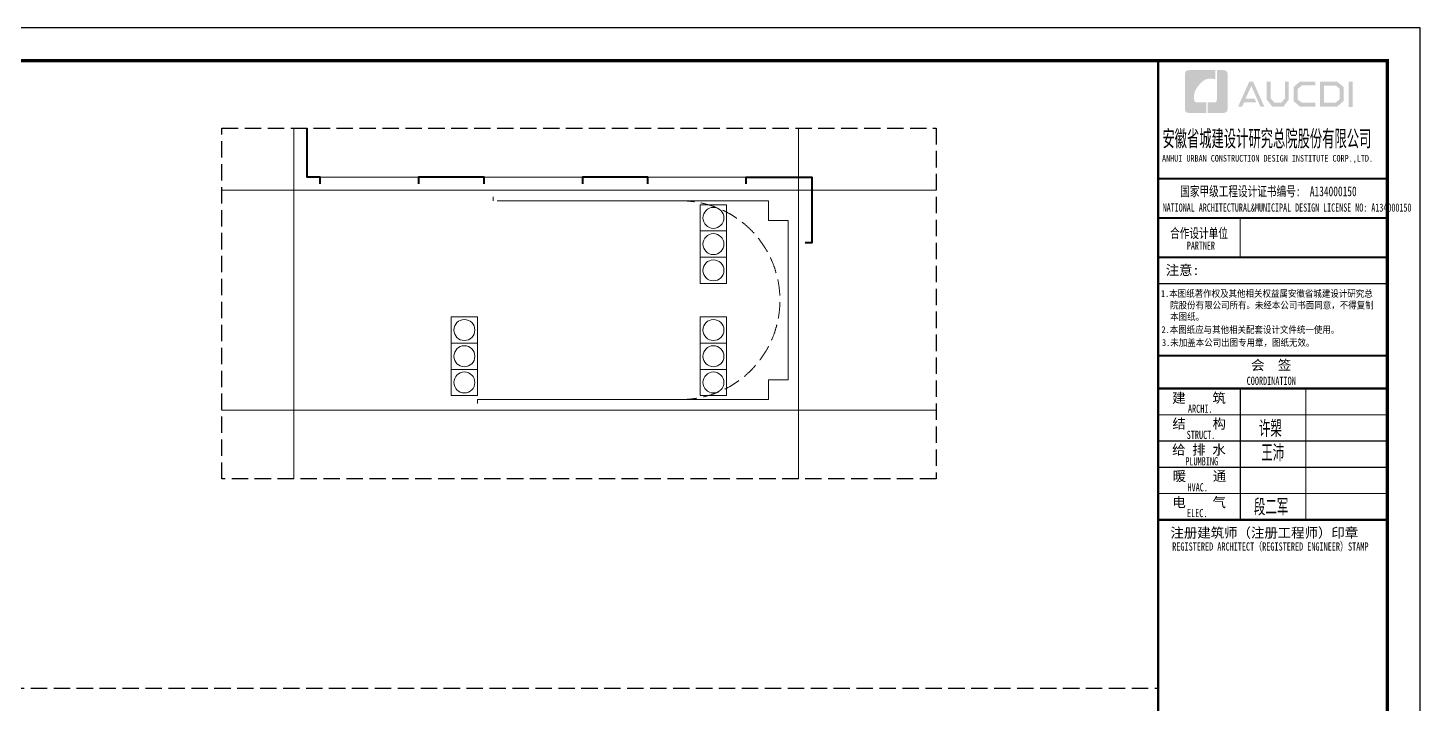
# Model space of a CAD drawing. Extents: x 1188826 to 1909461, y 608442 to 1651179.
# Drawn here: x 1299775 to 1321020, y 680349 to 690660 of the extents above; entities that cross this region are included whole.
import ezdxf

# ---------------------------------------------------------------- set-up
doc = ezdxf.new("R2010")
doc.units = 0
doc.header["$LTSCALE"] = 1000
doc.header["$MEASUREMENT"] = 0
for name, pattern in [('__DASH', [0.35, 0.25, -0.1]), ('ACAD_ISO10W100', [18.5, 12, -3, 0.5, -3]), ('DOTE', [2.42, 2, -0.2, 0.02, -0.2])]:
    doc.linetypes.add(name, pattern=pattern)
for name, color, linetype in [('A-LM-FX(分割线)', 251, 'Continuous'), ('图框', 140, 'Continuous'), ('图签文字', 147, 'Continuous')]:
    doc.layers.add(name, color=color, linetype=linetype)
for name, color, linetype, lineweight in [('DOTE', 19, 'DOTE', 9), ('STAIR', 2, 'Continuous', 18), ('WALL', 9, 'Continuous', 40), ('平面-看线', 45, 'Continuous', 15)]:
    doc.layers.add(name, color=color, linetype=linetype, lineweight=lineweight)
doc.styles.add('HT', font='simhei.ttf')
doc.styles.add('建筑图签-1', font='simhei.ttf', dxfattribs={"width": 0.7})
doc.styles.add('建筑图签-2', font='TXT.shx', dxfattribs={"width": 0.5, "bigfont": 'HZTXT.shx'})

# ---------------------------------------------------------------- blocks, each defined once
blk = doc.blocks.new('院标1')
h = blk.add_hatch(color=150)
h.dxf.hatch_style = 1
h.set_gradient(color1=(33, 113, 253), color2=(33, 113, 253), tint=1, name='INVCURVED')
edge = h.paths.add_edge_path()
edge.add_spline(control_points=[(116373, 648379), (116379, 648379), (116382, 648379), (116391, 648379), (116391, 648379), (116391, 648379), (116616, 648379), (116616, 648379), (116616, 648379), (116616, 648379), (116616, 648054), (116616, 648054), (116616, 648054), (116616, 648054), (116108, 648054), (116108, 648054), (116108, 648054), (116028, 648054), (115963, 648111), (115963, 648199), (115963, 648199), (115963, 648199), (115963, 649215), (115963, 649215), (115963, 649215), (115963, 649295), (116018, 649360), (116108, 649360), (116108, 649360), (116108, 649360), (116897, 649360), (116897, 649360), (116897, 649360), (116897, 649360), (116897, 649080), (116897, 649080), (116897, 649080), (116897, 649080), (116566, 649140), (116356, 648859), (116356, 648859), (116245, 648719), (116240, 648545), (116247, 648466), (116247, 648466), (116254, 648386), (116247, 648466), (116247, 648466), (116247, 648466), (116247, 648466), (116258, 648374), (116373, 648379)], knot_values=[0, 0, 0, 0, 0.071429, 0.071429, 0.071429, 0.107143, 0.142857, 0.142857, 0.142857, 0.178571, 0.214286, 0.214286, 0.214286, 0.25, 0.285714, 0.285714, 0.285714, 0.321429, 0.357143, 0.357143, 0.357143, 0.392857, 0.428571, 0.428571, 0.428571, 0.464286, 0.5, 0.5, 0.5, 0.535714, 0.571429, 0.571429, 0.571429, 0.607143, 0.642857, 0.642857, 0.642857, 0.678571, 0.714286, 0.714286, 0.714286, 0.75, 0.785714, 0.785714, 0.785714, 0.821429, 0.857143, 0.857143, 0.857143, 0.928571, 1, 1, 1, 1], degree=3, periodic=0)
h = blk.add_hatch(color=150)
h.dxf.hatch_style = 1
h.set_gradient(color1=(33, 113, 253), color2=(33, 113, 253), tint=1, name='INVCURVED')
edge = h.paths.add_edge_path()
edge.add_spline(control_points=[(117268, 649215), (117268, 649215), (117268, 648199), (117268, 648199), (117268, 648199), (117268, 648114), (117212, 648054), (117123, 648054), (117123, 648054), (117123, 648054), (116663, 648054), (116663, 648054), (116663, 648054), (116663, 648054), (116663, 648379), (116663, 648379), (116663, 648379), (116663, 648379), (116865, 648379), (116865, 648379), (116865, 648379), (116907, 648379), (116941, 648413), (116941, 648455), (116941, 648455), (116941, 648455), (116941, 649360), (116941, 649360), (116941, 649360), (116941, 649360), (117123, 649360), (117123, 649360), (117123, 649360), (117204, 649360), (117268, 649306), (117268, 649215)], knot_values=[0, 0, 0, 0, 0.1, 0.1, 0.1, 0.15, 0.2, 0.2, 0.2, 0.25, 0.3, 0.3, 0.3, 0.35, 0.4, 0.4, 0.4, 0.45, 0.5, 0.5, 0.5, 0.55, 0.6, 0.6, 0.6, 0.65, 0.7, 0.7, 0.7, 0.75, 0.8, 0.8, 0.8, 0.9, 1, 1, 1, 1], degree=3, periodic=0)
blk = doc.blocks.new('tq123')
at = {"layer": '图框'}
h = blk.add_hatch(color=256, dxfattribs=at)
h.paths.add_polyline_path([(-1187, 56758), (-1061, 56758), (-1061, 55988), (-1187, 55988)])
h.paths.add_polyline_path([(-1939, 56642), (-1939, 56116), (-1579, 56116), (-1455, 56223), (-1455, 56541), (-1575, 56642)], flags=16)
h.paths.add_polyline_path([(-2057, 56760), (-2057, 55998), (-1535, 55998), (-1337, 56168), (-1337, 56596), (-1532, 56760)])
h.paths.add_polyline_path([(-2200, 56764), (-2200, 56648), (-2607, 56648), (-2740, 56537), (-2740, 56218), (-2607, 56115), (-2198, 56115), (-2198, 55993), (-2662, 55993), (-2864, 56168), (-2864, 56596), (-2666, 56764)])
h.paths.add_polyline_path([(-3683, 56762), (-3563, 56762), (-3563, 56251), (-3449, 56120), (-3238, 56120), (-3124, 56251), (-3124, 56762), (-3010, 56762), (-3010, 56214), (-3174, 55997), (-3512, 55997), (-3683, 56216)])
h.paths.add_polyline_path([(-4215, 56760), (-4098, 56760), (-3756, 55996), (-3872, 55996), (-4153, 56630), (-4328, 56242), (-4057, 56242), (-3996, 56127), (-4377, 56127), (-4436, 55994), (-4559, 55994)])
for p, q in [((-6995, 53800), (5, 53800)), ((-6995, 53800), (5, 53800)), ((-6995, 52600), (5, 52600))]:
    blk.add_line(p, q, dxfattribs=at)
for points, const_width in [([(-6995, 0), (-6995, 57400)], 70), ([(-6995, 53800), (5, 53800)], 60), ([(-6995, 52600), (5, 52600)], 60), ([(-6995, 52600), (5, 52600)], 60), ([(-4495, 52600), (-4495, 51400)], 35), ([(-6995, 51400), (5, 51400)], 60), ([(-6995, 51400), (5, 51400)], 60), ([(-6995, 50599), (5, 50599)], 35), ([(-6987, 48400), (13, 48400)], 60), ([(-6987, 47400), (13, 47400)], 70), ([(-6987, 47400), (13, 47400)], 70), ([(-4487, 47400), (-4487, 43400)], 35), ([(-2487, 47400), (-2487, 43400)], 35), ([(-6987, 46600), (13, 46600)], 35), ([(-6987, 45800), (13, 45800)], 35), ([(-6987, 45000), (13, 45000)], 35), ([(-6987, 44200), (13, 44200)], 35), ([(-6987, 43400), (13, 43400)], 70)]:
    blk.add_lwpolyline(points, dxfattribs=dict(at, const_width=const_width))
blk.add_blockref('院标1', (-122144, -592249))
for s, height, style, width, p in [('ANHUI URBAN CONSTRUCTION DESIGN INSTITUTE CORP.,LTD.', 200, '建筑图签-1', 0.91, (-6877, 54322)), ('NATIONAL ARCHITECTURAL&MUNICIPAL DESIGN LICENSE NO: A134000150', 250, '建筑图签-1', 0.6, (-6858, 52795)), ('PARTNER', 250, '建筑图签-1', 0.6, (-6120, 51634)), ('1.本图纸著作权及其他相关权益属安徽省城建设计研究总', 210, 'HT', 0.88, (-6909, 50193)), ('本图纸。', 210, 'HT', 0.88, (-6630, 49489)), ('院股份有限公司所有。未经本公司书面同意，不得复制', 210, 'HT', 0.88, (-6630, 49839)), (' 2.本图纸应与其他相关配套设计文件统一使用。 ', 210, 'HT', 0.88, (-7020, 49092)), ('3.未加盖本公司出图专用章，图纸无效。', 210, 'HT', 0.88, (-6877, 48698)), ('COORDINATION', 250, '建筑图签-1', 0.7, (-4295, 47513)), ('ARCHI.', 250, '建筑图签-1', 0.7, (-6086, 46662)), ('STRUCT.', 250, '建筑图签-1', 0.7, (-6125, 45865)), ('PLUMBING', 250, '建筑图签-1', 0.7, (-6166, 45058)), ('HVAC.', 250, '建筑图签-1', 0.7, (-6101, 44265)), ('ELEC.', 250, '建筑图签-1', 0.7, (-6117, 43480)), ('REGISTERED ARCHITECT（REGISTERED ENGINEER）STAMP', 250, '建筑图签-1', 0.7, (-6566, 42459))]:
    blk.add_text(s, height=height, dxfattribs=dict(at, style=style, width=width)).set_placement(p)
at = {"layer": '图签文字', "color": 7, "style": '建筑图签-1'}
for s, height, width, p in [('安徽省城建设计研究总院股份有限公司', 500, 0.55, (-6867, 54777)), ('国家甲级工程设计证书编号:  A134000150', 300, 0.7, (-6323, 53267)), ('合作设计单位', 300, 0.7, (-6630, 51990))]:
    blk.add_text(s, height=height, dxfattribs=dict(at, width=width)).set_placement(p)
for s, p in [('注意:', (-6764, 50863)), ('会  签', (-4160, 47968)), ('建    筑', (-6565, 46967)), ('结    构', (-6561, 46179)), ('给 排 水', (-6570, 45385)), ('暖    通', (-6552, 44582)), ('电    气', (-6562, 43782)), ('注册建筑师（注册工程师）印章', (-6620, 42854))]:
    blk.add_text(s, height=300, dxfattribs=at).set_placement(p)
at = {"layer": '图签文字', "color": 1, "style": '建筑图签-2', "width": 0.7}
for s, p in [('许槊', (-3921, 45928)), ('王沛', (-3849, 45187)), ('段二军', (-4074, 43532))]:
    blk.add_text(s, height=500, dxfattribs=at).set_placement(p)

msp = doc.modelspace()

# ---------------------------------------------------------------- linework, layer by layer
at = {"layer": 'A-LM-FX(分割线)', "linetype": '__DASH'}
msp.add_lwpolyline([(1302736, 689133), (1313636, 689133), (1313636, 683783), (1302736, 683783)], close=True, dxfattribs=at)
msp.add_lwpolyline([(1280220, 680593), (1317022, 680593)], dxfattribs=at)
at = {"layer": 'DOTE', "linetype": 'ACAD_ISO10W100', "ltscale": 100}
for p, q in [((1303836, 689133), (1303836, 683783)), ((1311536, 689133), (1311536, 683783)), ((1313636, 688183), (1302736, 688183)), ((1302736, 684833), (1313636, 684833))]:
    msp.add_line(p, q, dxfattribs=at)
at = {"layer": 'STAIR'}
for points in [[(1306936, 688023), (1311076, 688023), (1311076, 687723), (1311376, 687723), (1311376, 685293), (1311076, 685293), (1311076, 684993), (1306636, 684993)], [(1306876, 688023), (1306876, 688083)], [(1306636, 684993), (1306636, 684933)]]:
    msp.add_lwpolyline(points, dxfattribs=at)
at = {"layer": 'STAIR', "color": 8}
for points in [[(1310036, 687963), (1310036, 687563), (1310436, 687563), (1310436, 687963)], [(1310036, 687563), (1310036, 687163), (1310436, 687163), (1310436, 687563)], [(1310036, 687163), (1310036, 686763), (1310436, 686763), (1310436, 687163)], [(1306236, 685853), (1306236, 686253), (1306636, 686253), (1306636, 685853)], [(1310036, 685853), (1310036, 686253), (1310436, 686253), (1310436, 685853)], [(1306236, 685453), (1306236, 685853), (1306636, 685853), (1306636, 685453)], [(1310036, 685453), (1310036, 685853), (1310436, 685853), (1310436, 685453)], [(1306236, 685053), (1306236, 685453), (1306636, 685453), (1306636, 685053)], [(1310036, 685053), (1310036, 685453), (1310436, 685453), (1310436, 685053)]]:
    msp.add_lwpolyline(points, close=True, dxfattribs=at)
for centre in [(1310236, 687763), (1310236, 687363), (1310236, 686963), (1306436, 686053), (1310236, 686053), (1306436, 685653), (1310236, 685653), (1306436, 685253), (1310236, 685253)]:
    msp.add_circle(centre, 160, dxfattribs=at)
at = {"layer": 'STAIR', "color": 8, "linetype": '__DASH'}
msp.add_arc((1309736, 686508), 1515, 270, 90, dxfattribs=at)
at = {"layer": 'WALL'}
for points in [[(1304236, 688283), (1304236, 688383), (1304036, 688383), (1304036, 689133)], [(1306736, 688283), (1306736, 688383), (1305736, 688383), (1305736, 688283)], [(1309236, 688283), (1309236, 688383), (1308236, 688383), (1308236, 688283)], [(1310736, 688283), (1310736, 688383), (1311736, 688383), (1311736, 687383), (1311636, 687383)]]:
    msp.add_lwpolyline(points, dxfattribs=at)
at = {"layer": '图框'}
msp.add_lwpolyline([(1278970, 660960), (1321020, 660960), (1321020, 690660), (1278970, 690660)], close=True, dxfattribs=at)
at = {"layer": '图框', "const_width": 50}
msp.add_lwpolyline([(1280220, 661460), (1320520, 661460), (1320520, 690160), (1280220, 690160)], close=True, dxfattribs=at)
at = {"layer": '平面-看线'}
for points in [[(1305736, 688383), (1304236, 688383)], [(1306736, 688383), (1308236, 688383)], [(1309236, 688383), (1310736, 688383)]]:
    msp.add_lwpolyline(points, dxfattribs=at)

# ---------------------------------------------------------------- block references
at = {"xscale": 0.5, "yscale": 0.5, "zscale": 0.5}
msp.add_blockref('tq123', (1320520, 661460), dxfattribs=at)

doc.saveas('drawing.dxf')
